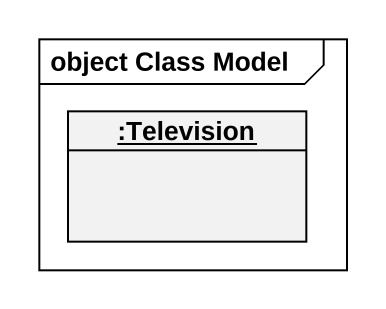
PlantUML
@startuml
mainframe object Class Model
hide circle
hide empty members
object ":Television" as Television
@enduml
